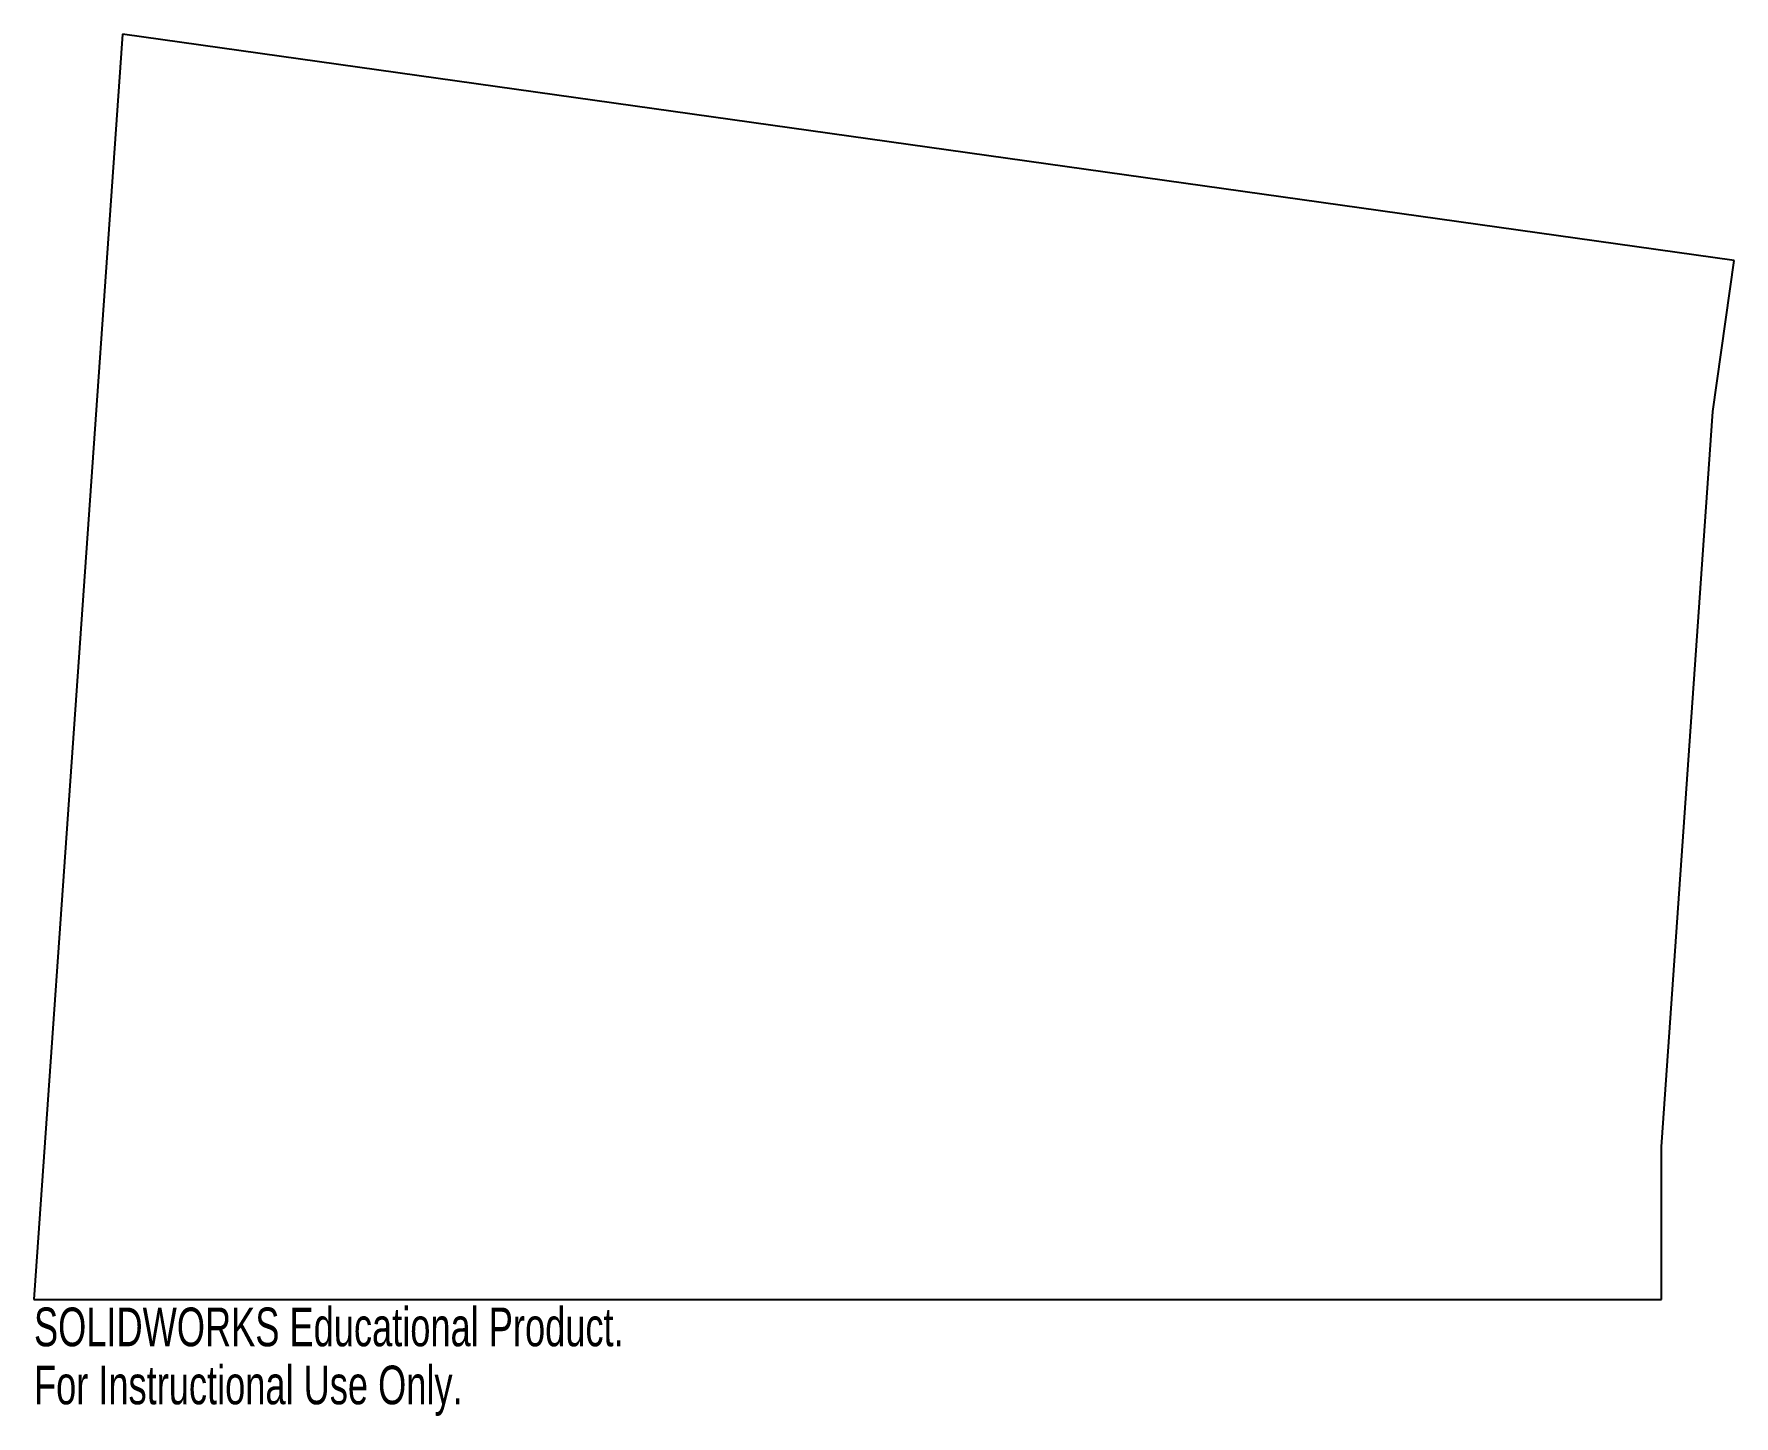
# Model space of a CAD drawing. Header units: millimetres. Extents: x -103 to 109, y -24 to 149.
import ezdxf

# ---------------------------------------------------------------- set-up
doc = ezdxf.new("R2010")
doc.units = ezdxf.units.MM
doc.styles.add('SLDTEXTSTYLE0', font='TXT', dxfattribs={"width": 0.7})

msp = doc.modelspace()

# ---------------------------------------------------------------- linework, layer by layer
at = {"color": 7, "linetype": 'Continuous', "lineweight": 25}
for p, q in [((-92.28, 148.56), (-103.34, -9.53)), ((109.08, 120.26), (-92.28, 148.56)), ((106.42, 101.4), (109.08, 120.26)), ((100, 9.53), (106.42, 101.4)), ((100, -9.53), (100, 9.53)), ((-103.34, -9.53), (100, -9.53))]:
    msp.add_line(p, q, dxfattribs=at)

# ---------------------------------------------------------------- texts
at = {"color": 7, "linetype": 'Continuous', "char_height": 4.8336, "attachment_point": 1, "style": 'SLDTEXTSTYLE0'}
for s, insert in [('SOLIDWORKS Educational Product.', (-103.34, -10.54)), ('For Instructional Use Only.', (-103.34, -17.79))]:
    msp.add_mtext(s, dxfattribs=dict(at, insert=insert))

doc.saveas('drawing.dxf')
